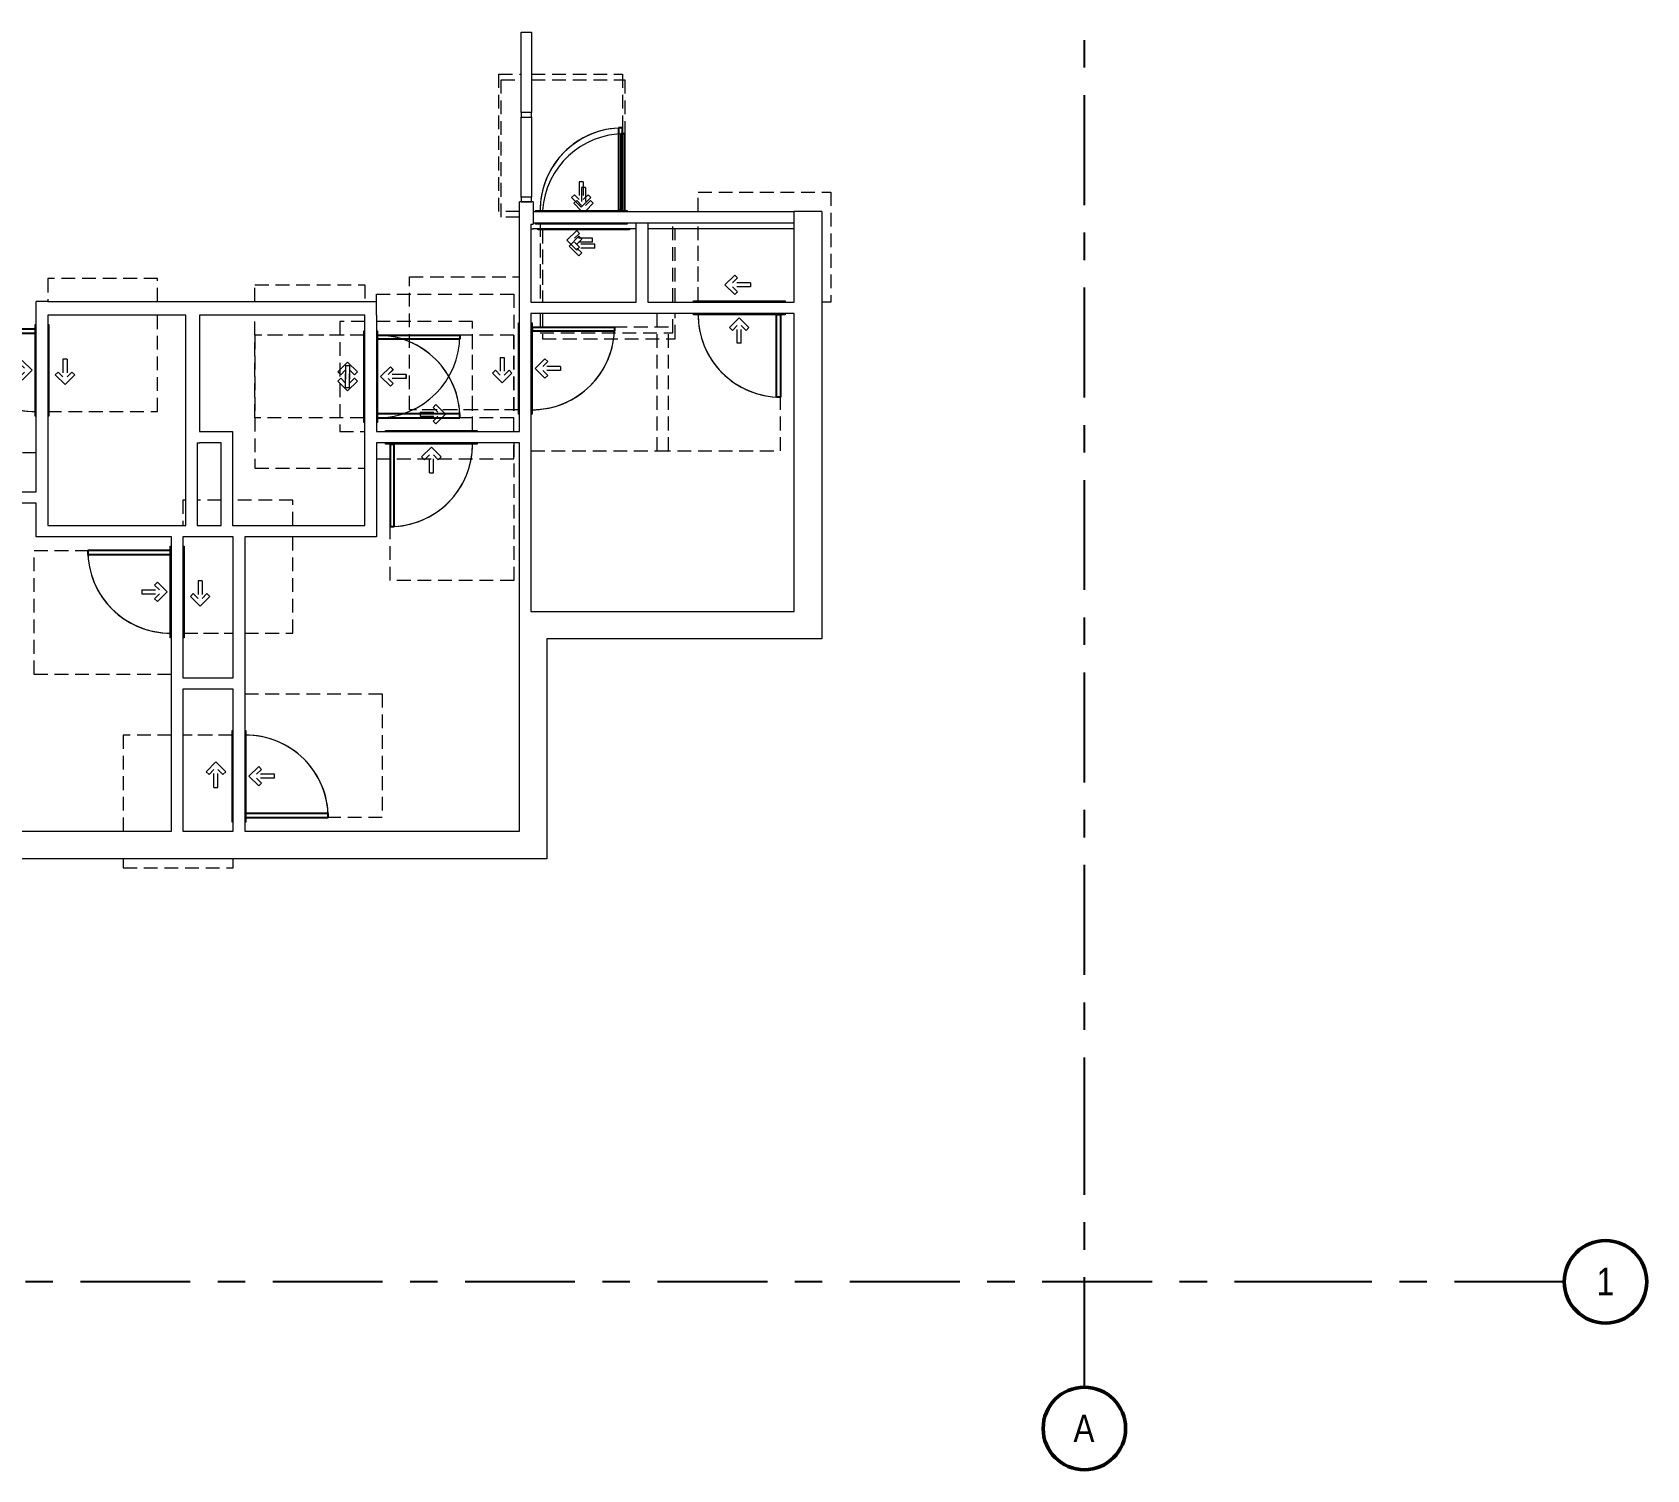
# Model space of a CAD drawing. Header units: inches. Extents: x -121 to 1419, y -1352 to 84.
# Drawn here: x 714 to 1419, y -1352 to -725 of the extents above; entities that cross this region are included whole.
import ezdxf

# ---------------------------------------------------------------- set-up
doc = ezdxf.new("R2010")
doc.units = ezdxf.units.IN
doc.header["$MEASUREMENT"] = 0
doc.linetypes.add('ADA Clearance', pattern=[9, 6, -3])
doc.linetypes.add('Grid Line', pattern=[84, 48, -12, 12, -12])
for name, color, linetype, lineweight in [('A-DOOR', 31, 'Continuous', 15), ('A-DOOR-FRAM', 31, 'Continuous', 9), ('A-GLAZ-CWMG', 51, 'Continuous', 9), ('A-WALL', 113, 'Continuous', 15), ('I-WALL', 2, 'Continuous', 15), ('S-GRID', 1, 'Continuous', 9), ('S-GRID-IDEN', 1, 'Continuous', 50)]:
    doc.layers.add(name, color=color, linetype=linetype, lineweight=lineweight)
doc.styles.add('Arial Narrow', font='ARIALN.TTF', dxfattribs={"height": 12})

# ---------------------------------------------------------------- blocks, each defined once
blk = doc.blocks.new('Door-Single_CE_ - HM Door-2_ HM Frame-V9-ROOF')
at = {"layer": 'A-DOOR', "linetype": 'ADA Clearance', "lineweight": 9}
for p, q in [((-18, 50.5), (40, 50.5)), ((-18, 42), (-18, 50.5)), ((40, 50.5), (40, 2.5)), ((-18, 3), (-18, 34.5)), ((-2.02, 14.28), (-6.26, 10.04)), ((-0.78, 13.04), (-2.02, 14.28)), ((-2.02, 5.79), (-6.26, 10.04)), ((-0.78, 13.04), (-2.91, 10.91)), ((4.84, 10.91), (-2.91, 10.91)), ((4.84, 9.16), (-2.91, 9.16)), ((-0.78, 7.03), (-2.91, 9.16)), ((4.84, 10.91), (4.84, 9.16)), ((-0.78, 7.03), (-2.02, 5.79)), ((40, 2.5), (36, 2.5)), ((-36, -2.5), (-36, -62.5)), ((-4.26, -8.62), (-0.02, -4.37)), ((4.22, -8.62), (-0.02, -4.37)), ((18, -62.5), (18, -3)), ((-3.02, -9.85), (-4.26, -8.62)), ((-3.02, -9.85), (-0.89, -7.72)), ((-0.89, -15.47), (-0.89, -7.72)), ((0.86, -15.47), (0.86, -7.72)), ((2.99, -9.85), (0.86, -7.72)), ((2.99, -9.85), (4.22, -8.62)), ((0.86, -15.47), (-0.89, -15.47)), ((-36, -62.5), (18, -62.5))]:
    blk.add_line(p, q, dxfattribs=at)
at = {"layer": 'A-DOOR'}
for p, q in [((16.25, -39), (16.25, -3)), ((18, -3), (18, -39)), ((18, -39), (16.25, -39))]:
    blk.add_line(p, q, dxfattribs=at)
at = {"layer": 'A-DOOR', "lineweight": 25}
for p, q in [((16.25, -39), (16.25, -3)), ((18, -3), (18, -39)), ((18, -39), (16.25, -39))]:
    blk.add_line(p, q, dxfattribs=at)
at = {"layer": 'A-DOOR', "lineweight": 9}
blk.add_arc((18, -3), 36, 180.00117, 270, dxfattribs=at)
blk.add_arc((18, -3), 36, 180.00117, 270, dxfattribs=at)
blk.add_arc((18, -3), 36, 180.00117, 270, dxfattribs=at)
blk.add_arc((18, -3), 36, 180.00117, 270, dxfattribs=at)
blk = doc.blocks.new('Door-Single_CE_ - HM Door-2_ HM Frame-V10-ROOF')
at = {"layer": 'A-DOOR', "linetype": 'ADA Clearance', "lineweight": 9}
for p, q in [((-18, 50.5), (40, 50.5)), ((-18, 3), (-18, 50.5)), ((40, 50.5), (40, 2.5)), ((-2.02, 14.28), (-6.26, 10.04)), ((-0.78, 13.04), (-2.02, 14.28)), ((-2.02, 5.79), (-6.26, 10.04)), ((-0.78, 13.04), (-2.91, 10.91)), ((4.84, 10.91), (-2.91, 10.91)), ((4.84, 9.16), (-2.91, 9.16)), ((-0.78, 7.03), (-2.91, 9.16)), ((4.84, 10.91), (4.84, 9.16)), ((-0.78, 7.03), (-2.02, 5.79)), ((-36, -2.5), (-36, -62.5)), ((-4.26, -8.62), (-0.02, -4.37)), ((4.22, -8.62), (-0.02, -4.37)), ((18, -62.5), (18, -3)), ((-3.02, -9.85), (-4.26, -8.62)), ((-3.02, -9.85), (-0.89, -7.72)), ((-0.89, -15.47), (-0.89, -7.72)), ((0.86, -15.47), (0.86, -7.72)), ((2.99, -9.85), (0.86, -7.72)), ((2.99, -9.85), (4.22, -8.62)), ((0.86, -15.47), (-0.89, -15.47)), ((-36, -62.5), (18, -62.5))]:
    blk.add_line(p, q, dxfattribs=at)
at = {"layer": 'A-DOOR'}
for p, q in [((16.25, -39), (16.25, -3)), ((18, -3), (18, -39)), ((18, -39), (16.25, -39))]:
    blk.add_line(p, q, dxfattribs=at)
at = {"layer": 'A-DOOR', "lineweight": 25}
for p, q in [((16.25, -39), (16.25, -3)), ((18, -3), (18, -39)), ((18, -39), (16.25, -39))]:
    blk.add_line(p, q, dxfattribs=at)
at = {"layer": 'A-DOOR', "lineweight": 9}
blk.add_arc((18, -3), 36, 180.00117, 270, dxfattribs=at)
blk.add_arc((18, -3), 36, 180.00117, 270, dxfattribs=at)
blk.add_arc((18, -3), 36, 180.00117, 270, dxfattribs=at)
blk.add_arc((18, -3), 36, 180.00117, 270, dxfattribs=at)
blk = doc.blocks.new('Door-Single_CE_ - HM Door-2_ HM Frame-V11-ROOF')
at = {"layer": 'A-DOOR', "linetype": 'ADA Clearance', "lineweight": 9}
for p, q in [((-36, 62.5), (18, 62.5)), ((-36, 2.5), (-36, 62.5)), ((18, 62.5), (18, 3)), ((-0.89, 15.47), (-0.89, 7.72)), ((0.86, 15.47), (-0.89, 15.47)), ((0.86, 15.47), (0.86, 7.72)), ((-3.02, 9.85), (-4.26, 8.62)), ((-4.26, 8.62), (-0.02, 4.37)), ((-3.02, 9.85), (-0.89, 7.72)), ((4.22, 8.62), (-0.02, 4.37)), ((2.99, 9.85), (0.86, 7.72)), ((2.99, 9.85), (4.22, 8.62)), ((-18, -3), (-18, -50.5)), ((-2.02, -5.79), (-6.26, -10.04)), ((-0.78, -7.03), (-2.91, -9.16)), ((-0.78, -7.03), (-2.02, -5.79)), ((40, -2.5), (29, -2.5)), ((40, -50.5), (40, -2.5)), ((-2.02, -14.28), (-6.26, -10.04)), ((4.84, -9.16), (-2.91, -9.16)), ((4.84, -10.91), (-2.91, -10.91)), ((-0.78, -13.04), (-2.91, -10.91)), ((-0.78, -13.04), (-2.02, -14.28)), ((4.84, -10.91), (4.84, -9.16)), ((-18, -50.5), (24, -50.5)), ((29, -50.5), (40, -50.5))]:
    blk.add_line(p, q, dxfattribs=at)
at = {"layer": 'A-DOOR'}
for p, q in [((18, 39), (16.25, 39)), ((16.25, 39), (16.25, 3)), ((18, 3), (18, 39))]:
    blk.add_line(p, q, dxfattribs=at)
at = {"layer": 'A-DOOR', "lineweight": 25}
for p, q in [((18, 39), (16.25, 39)), ((16.25, 39), (16.25, 3)), ((18, 3), (18, 39))]:
    blk.add_line(p, q, dxfattribs=at)
at = {"layer": 'A-DOOR', "lineweight": 9}
blk.add_arc((18, 3), 36, 90, 179.99883, dxfattribs=at)
blk.add_arc((18, 3), 36, 90, 179.99883, dxfattribs=at)
blk.add_arc((18, 3), 36, 90, 179.99883, dxfattribs=at)
blk.add_arc((18, 3), 36, 90, 179.99883, dxfattribs=at)
blk = doc.blocks.new('Door-Single_CE_ - HM Door-2_ HM Frame-V12-ROOF')
at = {"layer": 'A-DOOR', "linetype": 'ADA Clearance', "lineweight": 9}
for p, q in [((-18, 50.5), (26.73, 50.5)), ((-18, 3), (-18, 50.5)), ((32.73, 50.5), (40, 50.5)), ((40, 50.5), (40, 2.5)), ((-2.02, 14.28), (-6.26, 10.04)), ((-0.78, 13.04), (-2.02, 14.28)), ((-2.02, 5.79), (-6.26, 10.04)), ((-0.78, 13.04), (-2.91, 10.91)), ((4.84, 10.91), (-2.91, 10.91)), ((4.84, 9.16), (-2.91, 9.16)), ((-0.78, 7.03), (-2.91, 9.16)), ((4.84, 10.91), (4.84, 9.16)), ((-0.78, 7.03), (-2.02, 5.79)), ((40, 2.5), (32.73, 2.5)), ((-36, -2.5), (-36, -62.5)), ((-4.26, -8.62), (-0.02, -4.37)), ((4.22, -8.62), (-0.02, -4.37)), ((18, -62.5), (18, -3)), ((-3.02, -9.85), (-4.26, -8.62)), ((-3.02, -9.85), (-0.89, -7.72)), ((-0.89, -15.47), (-0.89, -7.72)), ((0.86, -15.47), (0.86, -7.72)), ((2.99, -9.85), (0.86, -7.72)), ((2.99, -9.85), (4.22, -8.62)), ((0.86, -15.47), (-0.89, -15.47)), ((-36, -62.5), (-29, -62.5)), ((-24, -62.5), (18, -62.5))]:
    blk.add_line(p, q, dxfattribs=at)
at = {"layer": 'A-DOOR'}
for p, q in [((16.25, -39), (16.25, -3)), ((18, -3), (18, -39)), ((18, -39), (16.25, -39))]:
    blk.add_line(p, q, dxfattribs=at)
at = {"layer": 'A-DOOR', "lineweight": 25}
for p, q in [((16.25, -39), (16.25, -3)), ((18, -3), (18, -39)), ((18, -39), (16.25, -39))]:
    blk.add_line(p, q, dxfattribs=at)
at = {"layer": 'A-DOOR', "lineweight": 9}
blk.add_arc((18, -3), 36, 180.00117, 270, dxfattribs=at)
blk.add_arc((18, -3), 36, 180.00117, 270, dxfattribs=at)
blk.add_arc((18, -3), 36, 180.00117, 270, dxfattribs=at)
blk.add_arc((18, -3), 36, 180.00117, 270, dxfattribs=at)
blk = doc.blocks.new('Door-Single_CE_ - HM Door-2_ HM Frame-V13-ROOF')
at = {"layer": 'A-DOOR', "linetype": 'ADA Clearance', "lineweight": 9}
for p, q in [((-36, 62.5), (18, 62.5)), ((-36, 2.5), (-36, 62.5)), ((18, 62.5), (18, 3)), ((-0.89, 15.47), (-0.89, 7.72)), ((0.86, 15.47), (-0.89, 15.47)), ((0.86, 15.47), (0.86, 7.72)), ((-3.02, 9.85), (-4.26, 8.62)), ((-4.26, 8.62), (-0.02, 4.37)), ((-3.02, 9.85), (-0.89, 7.72)), ((4.22, 8.62), (-0.02, 4.37)), ((2.99, 9.85), (0.86, 7.72)), ((2.99, 9.85), (4.22, 8.62)), ((-18, -3), (-18, -24.5)), ((-2.02, -5.79), (-6.26, -10.04)), ((-0.78, -7.03), (-2.91, -9.16)), ((-0.78, -7.03), (-2.02, -5.79)), ((40, -2.5), (36, -2.5)), ((40, -50.5), (40, -2.5)), ((-2.02, -14.28), (-6.26, -10.04)), ((4.84, -9.16), (-2.91, -9.16)), ((4.84, -10.91), (-2.91, -10.91)), ((-0.78, -13.04), (-2.91, -10.91)), ((-0.78, -13.04), (-2.02, -14.28)), ((4.84, -10.91), (4.84, -9.16)), ((-18, -29.5), (-18, -50.5)), ((-18, -50.5), (24, -50.5)), ((36, -50.5), (40, -50.5))]:
    blk.add_line(p, q, dxfattribs=at)
at = {"layer": 'A-DOOR'}
for p, q in [((18, 39), (16.25, 39)), ((16.25, 39), (16.25, 3)), ((18, 3), (18, 39))]:
    blk.add_line(p, q, dxfattribs=at)
at = {"layer": 'A-DOOR', "lineweight": 25}
for p, q in [((18, 39), (16.25, 39)), ((16.25, 39), (16.25, 3)), ((18, 3), (18, 39))]:
    blk.add_line(p, q, dxfattribs=at)
at = {"layer": 'A-DOOR', "lineweight": 9}
blk.add_arc((18, 3), 36, 90, 179.99883, dxfattribs=at)
blk.add_arc((18, 3), 36, 90, 179.99883, dxfattribs=at)
blk.add_arc((18, 3), 36, 90, 179.99883, dxfattribs=at)
blk.add_arc((18, 3), 36, 90, 179.99883, dxfattribs=at)
blk = doc.blocks.new('Door-Single_CE_ - HM Door-2_ HM Frame-V14-ROOF')
at = {"layer": 'A-DOOR', "linetype": 'ADA Clearance', "lineweight": 9}
for p, q in [((-36, 62.5), (18, 62.5)), ((-36, 2.5), (-36, 62.5)), ((18, 62.5), (18, 3)), ((-0.89, 15.47), (-0.89, 7.72)), ((0.86, 15.47), (-0.89, 15.47)), ((0.86, 15.47), (0.86, 7.72)), ((-3.02, 9.85), (-4.26, 8.62)), ((-4.26, 8.62), (-0.02, 4.37)), ((-3.02, 9.85), (-0.89, 7.72)), ((4.22, 8.62), (-0.02, 4.37)), ((2.99, 9.85), (0.86, 7.72)), ((2.99, 9.85), (4.22, 8.62)), ((-18, -3), (-18, -24.5)), ((-2.02, -5.79), (-6.26, -10.04)), ((-0.78, -7.03), (-2.91, -9.16)), ((-0.78, -7.03), (-2.02, -5.79)), ((40, -2.5), (29, -2.5)), ((40, -3.75), (40, -2.5)), ((-2.02, -14.28), (-6.26, -10.04)), ((4.84, -9.16), (-2.91, -9.16)), ((4.84, -10.91), (-2.91, -10.91)), ((-0.78, -13.04), (-2.91, -10.91)), ((-0.78, -13.04), (-2.02, -14.28)), ((4.84, -10.91), (4.84, -9.16)), ((40, -19.25), (40, -8.75)), ((40, -50.5), (40, -24.25)), ((-18, -29.5), (-18, -50.5)), ((-18, -50.5), (24, -50.5)), ((29, -50.5), (40, -50.5))]:
    blk.add_line(p, q, dxfattribs=at)
at = {"layer": 'A-DOOR'}
for p, q in [((18, 39), (16.25, 39)), ((16.25, 39), (16.25, 3)), ((18, 3), (18, 39))]:
    blk.add_line(p, q, dxfattribs=at)
at = {"layer": 'A-DOOR', "lineweight": 25}
for p, q in [((18, 39), (16.25, 39)), ((16.25, 39), (16.25, 3)), ((18, 3), (18, 39))]:
    blk.add_line(p, q, dxfattribs=at)
at = {"layer": 'A-DOOR', "lineweight": 9}
blk.add_arc((18, 3), 36, 90, 179.99883, dxfattribs=at)
blk.add_arc((18, 3), 36, 90, 179.99883, dxfattribs=at)
blk.add_arc((18, 3), 36, 90, 179.99883, dxfattribs=at)
blk.add_arc((18, 3), 36, 90, 179.99883, dxfattribs=at)
blk = doc.blocks.new('Door-Single_CE_ - HM Door-2_ HM Frame-V19-ROOF')
at = {"layer": 'A-DOOR', "linetype": 'ADA Clearance', "lineweight": 9}
for p, q in [((-36, 62.5), (18, 62.5)), ((-36, 2.5), (-36, 62.5)), ((18, 62.5), (18, 3)), ((-0.89, 15.47), (-0.89, 7.72)), ((0.86, 15.47), (-0.89, 15.47)), ((0.86, 15.47), (0.86, 7.72)), ((-3.02, 9.85), (-4.26, 8.62)), ((-4.26, 8.62), (-0.02, 4.37)), ((-3.02, 9.85), (-0.89, 7.72)), ((4.22, 8.62), (-0.02, 4.37)), ((2.99, 9.85), (0.86, 7.72)), ((2.99, 9.85), (4.22, 8.62)), ((-32.73, 2.5), (-36, 2.5)), ((-18, -3), (-18, -50.5)), ((-2.02, -5.79), (-6.26, -10.04)), ((-0.78, -7.03), (-2.91, -9.16)), ((-0.78, -7.03), (-2.02, -5.79)), ((40, -50.5), (40, -2.5)), ((-2.02, -14.28), (-6.26, -10.04)), ((4.84, -9.16), (-2.91, -9.16)), ((4.84, -10.91), (-2.91, -10.91)), ((-0.78, -13.04), (-2.91, -10.91)), ((-0.78, -13.04), (-2.02, -14.28)), ((4.84, -10.91), (4.84, -9.16)), ((-18, -50.5), (40, -50.5))]:
    blk.add_line(p, q, dxfattribs=at)
at = {"layer": 'A-DOOR'}
for p, q in [((18, 39), (16.25, 39)), ((16.25, 39), (16.25, 3)), ((18, 3), (18, 39))]:
    blk.add_line(p, q, dxfattribs=at)
at = {"layer": 'A-DOOR', "lineweight": 25}
for p, q in [((18, 39), (16.25, 39)), ((16.25, 39), (16.25, 3)), ((18, 3), (18, 39))]:
    blk.add_line(p, q, dxfattribs=at)
at = {"layer": 'A-DOOR', "lineweight": 9}
blk.add_arc((18, 3), 36, 90, 179.99883, dxfattribs=at)
blk.add_arc((18, 3), 36, 90, 179.99883, dxfattribs=at)
blk.add_arc((18, 3), 36, 90, 179.99883, dxfattribs=at)
blk.add_arc((18, 3), 36, 90, 179.99883, dxfattribs=at)
blk = doc.blocks.new('Door-Single_CE_ - HM Door-2_ HM Frame-V49-ROOF')
at = {"layer": 'A-DOOR', "linetype": 'ADA Clearance', "lineweight": 9}
for p, q in [((-18, 50.5), (40, 50.5)), ((-18, 42), (-18, 50.5)), ((40, 50.5), (40, 2.5)), ((-18, 2.5), (-18, 37)), ((-2.02, 14.28), (-6.26, 10.04)), ((-0.78, 13.04), (-2.02, 14.28)), ((-2.02, 5.79), (-6.26, 10.04)), ((-0.78, 13.04), (-2.91, 10.91)), ((4.84, 10.91), (-2.91, 10.91)), ((4.84, 9.16), (-2.91, 9.16)), ((-0.78, 7.03), (-2.91, 9.16)), ((4.84, 10.91), (4.84, 9.16)), ((-0.78, 7.03), (-2.02, 5.79)), ((40, 2.5), (36, 2.5)), ((-36, -2.5), (-36, -62.5)), ((-4.26, -8.62), (-0.02, -4.37)), ((4.22, -8.62), (-0.02, -4.37)), ((18, -62.5), (18, -2.5)), ((-3.02, -9.85), (-4.26, -8.62)), ((-3.02, -9.85), (-0.89, -7.72)), ((-0.89, -15.47), (-0.89, -7.72)), ((0.86, -15.47), (0.86, -7.72)), ((2.99, -9.85), (0.86, -7.72)), ((2.99, -9.85), (4.22, -8.62)), ((0.86, -15.47), (-0.89, -15.47)), ((-36, -62.5), (18, -62.5))]:
    blk.add_line(p, q, dxfattribs=at)
at = {"layer": 'A-DOOR'}
for p, q in [((16.25, -39), (16.25, -3)), ((16.25, -3), (18, -3)), ((18, -3), (18, -39)), ((18, -39), (16.25, -39))]:
    blk.add_line(p, q, dxfattribs=at)
at = {"layer": 'A-DOOR', "lineweight": 25}
for p, q in [((16.25, -39), (16.25, -3)), ((18, -3), (16.25, -3)), ((18, -3), (18, -39)), ((18, -39), (16.25, -39))]:
    blk.add_line(p, q, dxfattribs=at)
at = {"layer": 'A-DOOR', "lineweight": 9}
for start in [179.5, 179.5, 179.5, 180.00117]:
    blk.add_arc((18, -3), 36, start, 270, dxfattribs=at)
at = {"layer": 'A-DOOR-FRAM'}
for p, q in [((-20, 3), (20, 3)), ((-20, 2.5), (-20, 3)), ((20, 3), (20, 2.5)), ((-20, -3), (-20, -2.5)), ((20, -3), (-20, -3)), ((20, -2.5), (20, -3))]:
    blk.add_line(p, q, dxfattribs=at)
blk = doc.blocks.new('Door-Single_CE_ - HM Door-2_ HM Frame-V50-ROOF')
at = {"layer": 'A-DOOR', "linetype": 'ADA Clearance', "lineweight": 9}
for p, q in [((-18, 50.5), (40, 50.5)), ((-18, 2.5), (-18, 50.5)), ((40, 50.5), (40, 2.5)), ((-2.02, 14.28), (-6.26, 10.04)), ((-0.78, 13.04), (-2.02, 14.28)), ((-2.02, 5.79), (-6.26, 10.04)), ((-0.78, 13.04), (-2.91, 10.91)), ((4.84, 10.91), (-2.91, 10.91)), ((4.84, 9.16), (-2.91, 9.16)), ((-0.78, 7.03), (-2.91, 9.16)), ((4.84, 10.91), (4.84, 9.16)), ((-0.78, 7.03), (-2.02, 5.79)), ((-36, -2.5), (-36, -62.5)), ((-4.26, -8.62), (-0.02, -4.37)), ((4.22, -8.62), (-0.02, -4.37)), ((18, -62.5), (18, -2.5)), ((-3.02, -9.85), (-4.26, -8.62)), ((-3.02, -9.85), (-0.89, -7.72)), ((-0.89, -15.47), (-0.89, -7.72)), ((0.86, -15.47), (0.86, -7.72)), ((2.99, -9.85), (0.86, -7.72)), ((2.99, -9.85), (4.22, -8.62)), ((0.86, -15.47), (-0.89, -15.47)), ((-36, -62.5), (18, -62.5))]:
    blk.add_line(p, q, dxfattribs=at)
at = {"layer": 'A-DOOR'}
for p, q in [((16.25, -39), (16.25, -3)), ((16.25, -3), (18, -3)), ((18, -3), (18, -39)), ((18, -39), (16.25, -39))]:
    blk.add_line(p, q, dxfattribs=at)
at = {"layer": 'A-DOOR', "lineweight": 25}
for p, q in [((16.25, -39), (16.25, -3)), ((18, -3), (16.25, -3)), ((18, -3), (18, -39)), ((18, -39), (16.25, -39))]:
    blk.add_line(p, q, dxfattribs=at)
at = {"layer": 'A-DOOR', "lineweight": 9}
for start in [179.5, 179.5, 179.5, 180.00117]:
    blk.add_arc((18, -3), 36, start, 270, dxfattribs=at)
at = {"layer": 'A-DOOR-FRAM'}
for p, q in [((-20, 3), (20, 3)), ((-20, 2.5), (-20, 3)), ((20, 3), (20, 2.5)), ((-20, -3), (-20, -2.5)), ((20, -3), (-20, -3)), ((20, -2.5), (20, -3))]:
    blk.add_line(p, q, dxfattribs=at)
blk = doc.blocks.new('Door-Single_CE_ - HM Door-2_ HM Frame-V51-ROOF')
at = {"layer": 'A-DOOR', "linetype": 'ADA Clearance', "lineweight": 9}
for p, q in [((-36, 62.5), (18, 62.5)), ((-36, 2.5), (-36, 62.5)), ((18, 62.5), (18, 2.5)), ((-0.89, 15.47), (-0.89, 7.72)), ((0.86, 15.47), (-0.89, 15.47)), ((0.86, 15.47), (0.86, 7.72)), ((-3.02, 9.85), (-4.26, 8.62)), ((-4.26, 8.62), (-0.02, 4.37)), ((-3.02, 9.85), (-0.89, 7.72)), ((4.22, 8.62), (-0.02, 4.37)), ((2.99, 9.85), (0.86, 7.72)), ((2.99, 9.85), (4.22, 8.62)), ((-18, -2.5), (-18, -50.5)), ((-2.02, -5.79), (-6.26, -10.04)), ((-0.78, -7.03), (-2.91, -9.16)), ((-0.78, -7.03), (-2.02, -5.79)), ((40, -2.5), (29, -2.5)), ((40, -50.5), (40, -2.5)), ((-2.02, -14.28), (-6.26, -10.04)), ((4.84, -9.16), (-2.91, -9.16)), ((4.84, -10.91), (-2.91, -10.91)), ((-0.78, -13.04), (-2.91, -10.91)), ((-0.78, -13.04), (-2.02, -14.28)), ((4.84, -10.91), (4.84, -9.16)), ((-18, -50.5), (24, -50.5)), ((29, -50.5), (40, -50.5))]:
    blk.add_line(p, q, dxfattribs=at)
at = {"layer": 'A-DOOR'}
for p, q in [((18, 39), (16.25, 39)), ((16.25, 39), (16.25, 3)), ((18, 3), (18, 39)), ((16.25, 3), (18, 3))]:
    blk.add_line(p, q, dxfattribs=at)
at = {"layer": 'A-DOOR', "lineweight": 25}
for p, q in [((18, 39), (16.25, 39)), ((16.25, 39), (16.25, 3)), ((18, 3), (18, 39)), ((18, 3), (16.25, 3))]:
    blk.add_line(p, q, dxfattribs=at)
at = {"layer": 'A-DOOR', "lineweight": 9}
for end in [179.99883, 180.5, 180.5, 180.5]:
    blk.add_arc((18, 3), 36, 90, end, dxfattribs=at)
at = {"layer": 'A-DOOR-FRAM'}
for p, q in [((-20, 3), (20, 3)), ((-20, 2.5), (-20, 3)), ((20, 3), (20, 2.5)), ((-20, -3), (-20, -2.5)), ((20, -3), (-20, -3)), ((20, -2.5), (20, -3))]:
    blk.add_line(p, q, dxfattribs=at)
blk = doc.blocks.new('Door-Single_CE_ - HM Door-2_ HM Frame-V52-ROOF')
at = {"layer": 'A-DOOR', "linetype": 'ADA Clearance', "lineweight": 9}
for p, q in [((-36, 62.5), (18, 62.5)), ((-36, 2.5), (-36, 62.5)), ((18, 62.5), (18, 2.5)), ((-0.89, 15.47), (-0.89, 7.72)), ((0.86, 15.47), (-0.89, 15.47)), ((0.86, 15.47), (0.86, 7.72)), ((-3.02, 9.85), (-4.26, 8.62)), ((-4.26, 8.62), (-0.02, 4.37)), ((-3.02, 9.85), (-0.89, 7.72)), ((4.22, 8.62), (-0.02, 4.37)), ((2.99, 9.85), (0.86, 7.72)), ((2.99, 9.85), (4.22, 8.62)), ((-32.73, 2.5), (-36, 2.5)), ((-18, -2.5), (-18, -50.5)), ((-2.02, -5.79), (-6.26, -10.04)), ((-0.78, -7.03), (-2.91, -9.16)), ((-0.78, -7.03), (-2.02, -5.79)), ((40, -50.5), (40, -2.5)), ((-2.02, -14.28), (-6.26, -10.04)), ((4.84, -9.16), (-2.91, -9.16)), ((4.84, -10.91), (-2.91, -10.91)), ((-0.78, -13.04), (-2.91, -10.91)), ((-0.78, -13.04), (-2.02, -14.28)), ((4.84, -10.91), (4.84, -9.16)), ((-18, -50.5), (40, -50.5))]:
    blk.add_line(p, q, dxfattribs=at)
at = {"layer": 'A-DOOR'}
for p, q in [((18, 39), (16.25, 39)), ((16.25, 39), (16.25, 3)), ((18, 3), (18, 39)), ((16.25, 3), (18, 3))]:
    blk.add_line(p, q, dxfattribs=at)
at = {"layer": 'A-DOOR', "lineweight": 25}
for p, q in [((18, 39), (16.25, 39)), ((16.25, 39), (16.25, 3)), ((18, 3), (18, 39)), ((18, 3), (16.25, 3))]:
    blk.add_line(p, q, dxfattribs=at)
at = {"layer": 'A-DOOR', "lineweight": 9}
for end in [179.99883, 180.5, 180.5, 180.5]:
    blk.add_arc((18, 3), 36, 90, end, dxfattribs=at)
at = {"layer": 'A-DOOR-FRAM'}
for p, q in [((-20, 3), (20, 3)), ((-20, 2.5), (-20, 3)), ((20, 3), (20, 2.5)), ((-20, -3), (-20, -2.5)), ((20, -3), (-20, -3)), ((20, -2.5), (20, -3))]:
    blk.add_line(p, q, dxfattribs=at)
blk = doc.blocks.new('Door-Single_CE_ - HM Door-2_ HM Frame-V53-ROOF')
at = {"layer": 'A-DOOR', "linetype": 'ADA Clearance', "lineweight": 9}
for p, q in [((-36, 62.5), (18, 62.5)), ((-36, 2.5), (-36, 62.5)), ((18, 62.5), (18, 2.5)), ((-0.89, 15.47), (-0.89, 7.72)), ((0.86, 15.47), (-0.89, 15.47)), ((0.86, 15.47), (0.86, 7.72)), ((-3.02, 9.85), (-4.26, 8.62)), ((-4.26, 8.62), (-0.02, 4.37)), ((-3.02, 9.85), (-0.89, 7.72)), ((4.22, 8.62), (-0.02, 4.37)), ((2.99, 9.85), (0.86, 7.72)), ((2.99, 9.85), (4.22, 8.62)), ((-18, -2.5), (-18, -24.5)), ((-2.02, -5.79), (-6.26, -10.04)), ((-0.78, -7.03), (-2.91, -9.16)), ((-0.78, -7.03), (-2.02, -5.79)), ((40, -2.5), (36, -2.5)), ((40, -50.5), (40, -2.5)), ((-2.02, -14.28), (-6.26, -10.04)), ((4.84, -9.16), (-2.91, -9.16)), ((4.84, -10.91), (-2.91, -10.91)), ((-0.78, -13.04), (-2.91, -10.91)), ((-0.78, -13.04), (-2.02, -14.28)), ((4.84, -10.91), (4.84, -9.16)), ((-18, -29.5), (-18, -50.5)), ((-18, -50.5), (24, -50.5)), ((36, -50.5), (40, -50.5))]:
    blk.add_line(p, q, dxfattribs=at)
at = {"layer": 'A-DOOR'}
for p, q in [((18, 39), (16.25, 39)), ((16.25, 39), (16.25, 3)), ((18, 3), (18, 39)), ((16.25, 3), (18, 3))]:
    blk.add_line(p, q, dxfattribs=at)
at = {"layer": 'A-DOOR', "lineweight": 25}
for p, q in [((18, 39), (16.25, 39)), ((16.25, 39), (16.25, 3)), ((18, 3), (18, 39)), ((18, 3), (16.25, 3))]:
    blk.add_line(p, q, dxfattribs=at)
at = {"layer": 'A-DOOR', "lineweight": 9}
for end in [179.99883, 180.5, 180.5, 180.5]:
    blk.add_arc((18, 3), 36, 90, end, dxfattribs=at)
at = {"layer": 'A-DOOR-FRAM'}
for p, q in [((-20, 3), (20, 3)), ((-20, 2.5), (-20, 3)), ((20, 3), (20, 2.5)), ((-20, -3), (-20, -2.5)), ((20, -3), (-20, -3)), ((20, -2.5), (20, -3))]:
    blk.add_line(p, q, dxfattribs=at)
blk = doc.blocks.new('Door-Single_CE_ - HM Door-2_ HM Frame-V54-ROOF')
at = {"layer": 'A-DOOR', "linetype": 'ADA Clearance', "lineweight": 9}
for p, q in [((-36, 62.5), (18, 62.5)), ((-36, 2.5), (-36, 62.5)), ((18, 62.5), (18, 2.5)), ((-0.89, 15.47), (-0.89, 7.72)), ((0.86, 15.47), (-0.89, 15.47)), ((0.86, 15.47), (0.86, 7.72)), ((-3.02, 9.85), (-4.26, 8.62)), ((-4.26, 8.62), (-0.02, 4.37)), ((-3.02, 9.85), (-0.89, 7.72)), ((4.22, 8.62), (-0.02, 4.37)), ((2.99, 9.85), (0.86, 7.72)), ((2.99, 9.85), (4.22, 8.62)), ((-18, -2.5), (-18, -24.5)), ((-2.02, -5.79), (-6.26, -10.04)), ((-0.78, -7.03), (-2.91, -9.16)), ((-0.78, -7.03), (-2.02, -5.79)), ((40, -2.5), (29, -2.5)), ((40, -3.75), (40, -2.5)), ((-2.02, -14.28), (-6.26, -10.04)), ((4.84, -9.16), (-2.91, -9.16)), ((4.84, -10.91), (-2.91, -10.91)), ((-0.78, -13.04), (-2.91, -10.91)), ((-0.78, -13.04), (-2.02, -14.28)), ((4.84, -10.91), (4.84, -9.16)), ((40, -19.25), (40, -8.75)), ((40, -50.5), (40, -24.25)), ((-18, -29.5), (-18, -50.5)), ((-18, -50.5), (24, -50.5)), ((29, -50.5), (40, -50.5))]:
    blk.add_line(p, q, dxfattribs=at)
at = {"layer": 'A-DOOR'}
for p, q in [((18, 39), (16.25, 39)), ((16.25, 39), (16.25, 3)), ((18, 3), (18, 39)), ((16.25, 3), (18, 3))]:
    blk.add_line(p, q, dxfattribs=at)
at = {"layer": 'A-DOOR', "lineweight": 25}
for p, q in [((18, 39), (16.25, 39)), ((16.25, 39), (16.25, 3)), ((18, 3), (18, 39)), ((18, 3), (16.25, 3))]:
    blk.add_line(p, q, dxfattribs=at)
at = {"layer": 'A-DOOR', "lineweight": 9}
for end in [179.99883, 180.5, 180.5, 180.5]:
    blk.add_arc((18, 3), 36, 90, end, dxfattribs=at)
at = {"layer": 'A-DOOR-FRAM'}
for p, q in [((-20, 3), (20, 3)), ((-20, 2.5), (-20, 3)), ((20, 3), (20, 2.5)), ((-20, -3), (-20, -2.5)), ((20, -3), (-20, -3)), ((20, -2.5), (20, -3))]:
    blk.add_line(p, q, dxfattribs=at)
blk = doc.blocks.new('Rectangular Mullion - 4 1_2_ x 2_ Rectangular_CE_-5140612-ROOF')
at = {"layer": 'A-GLAZ-CWMG'}
for p, q in [((927.95, -761.61), (932.45, -761.61)), ((927.95, -796.61), (927.95, -761.61)), ((932.45, -761.61), (932.45, -796.61)), ((932.45, -796.61), (927.95, -796.61))]:
    blk.add_line(p, q, dxfattribs=at)
blk = doc.blocks.new('Rectangular Mullion - 4 1_2_ x 2_ Rectangular_CE_-5140616-ROOF')
at = {"layer": 'A-GLAZ-CWMG'}
for p, q in [((-2, -2.25), (-2, 2.25)), ((-2, 2.25), (0, 2.25)), ((0, 2.25), (0, -2.25)), ((0, -2.25), (-2, -2.25))]:
    blk.add_line(p, q, dxfattribs=at)
blk = doc.blocks.new('Rectangular Mullion - 4 1_2_ x 2_ Rectangular_CE_-5140614-ROOF')
at = {"layer": 'A-GLAZ-CWMG'}
for p, q in [((-1, -2.25), (-1, 2.25)), ((-1, 2.25), (1, 2.25)), ((1, 2.25), (1, -2.25)), ((1, -2.25), (-1, -2.25))]:
    blk.add_line(p, q, dxfattribs=at)
blk = doc.blocks.new('Door-Single_CE_ - HM Door-2_ HM Frame-V70-ROOF')
at = {"layer": 'A-DOOR', "linetype": 'ADA Clearance', "lineweight": 9}
for p, q in [((-36, 62.5), (18, 62.5)), ((-36, 2.5), (-36, 62.5)), ((18, 62.5), (18, 2.5)), ((-0.89, 15.47), (-0.89, 7.72)), ((0.86, 15.47), (-0.89, 15.47)), ((0.86, 15.47), (0.86, 7.72)), ((-3.02, 9.85), (-4.26, 8.62)), ((-4.26, 8.62), (-0.02, 4.37)), ((-3.02, 9.85), (-0.89, 7.72)), ((4.22, 8.62), (-0.02, 4.37)), ((2.99, 9.85), (0.86, 7.72)), ((2.99, 9.85), (4.22, 8.62)), ((-18, -2.5), (-18, -50.5)), ((-2.02, -5.79), (-6.26, -10.04)), ((-0.78, -7.03), (-2.91, -9.16)), ((-0.78, -7.03), (-2.02, -5.79)), ((40, -2.5), (30, -2.5)), ((40, -50.5), (40, -2.5)), ((-2.02, -14.28), (-6.26, -10.04)), ((4.84, -9.16), (-2.91, -9.16)), ((4.84, -10.91), (-2.91, -10.91)), ((-0.78, -13.04), (-2.91, -10.91)), ((-0.78, -13.04), (-2.02, -14.28)), ((4.84, -10.91), (4.84, -9.16)), ((-18, -50.5), (24, -50.5)), ((30, -50.5), (40, -50.5))]:
    blk.add_line(p, q, dxfattribs=at)
at = {"layer": 'A-DOOR'}
for p, q in [((18, 39), (16.25, 39)), ((16.25, 39), (16.25, 3)), ((18, 3), (18, 39)), ((16.25, 3), (18, 3))]:
    blk.add_line(p, q, dxfattribs=at)
at = {"layer": 'A-DOOR', "lineweight": 25}
for p, q in [((18, 39), (16.25, 39)), ((16.25, 39), (16.25, 3)), ((18, 3), (18, 39)), ((18, 3), (16.25, 3))]:
    blk.add_line(p, q, dxfattribs=at)
at = {"layer": 'A-DOOR', "lineweight": 9}
for end in [179.99883, 180.5, 180.5, 180.5]:
    blk.add_arc((18, 3), 36, 90, end, dxfattribs=at)
at = {"layer": 'A-DOOR-FRAM'}
for p, q in [((-20, 3), (20, 3)), ((-20, 2.5), (-20, 3)), ((20, 3), (20, 2.5)), ((-20, -3), (-20, -2.5)), ((20, -3), (-20, -3)), ((20, -2.5), (20, -3))]:
    blk.add_line(p, q, dxfattribs=at)
blk = doc.blocks.new('Door-Single_CE_ - HM Door-2_ HM Frame-V71-ROOF')
at = {"layer": 'A-DOOR', "linetype": 'ADA Clearance', "lineweight": 9}
for p, q in [((-36, 62.5), (-27.25, 62.5)), ((-36, 2.5), (-36, 62.5)), ((-22.75, 62.5), (18, 62.5)), ((18, 62.5), (18, 5.5)), ((-0.89, 15.47), (-0.89, 7.72)), ((0.86, 15.47), (-0.89, 15.47)), ((0.86, 15.47), (0.86, 7.72)), ((-3.02, 9.85), (-4.26, 8.62)), ((-4.26, 8.62), (-1.15, 5.5)), ((-3.02, 9.85), (-0.89, 7.72)), ((2.99, 9.85), (0.86, 7.72)), ((4.22, 8.62), (1.11, 5.5)), ((2.99, 9.85), (4.22, 8.62)), ((-28, 2.5), (-36, 2.5)), ((-18, -3), (-18, -34.5)), ((-2.02, -5.79), (-6.26, -10.04)), ((-0.78, -7.03), (-2.91, -9.16)), ((-0.78, -7.03), (-2.02, -5.79)), ((40, -34.5), (40, -2.5)), ((-2.02, -14.28), (-6.26, -10.04)), ((4.84, -9.16), (-2.91, -9.16)), ((4.84, -10.91), (-2.91, -10.91)), ((-0.78, -13.04), (-2.91, -10.91)), ((-0.78, -13.04), (-2.02, -14.28)), ((4.84, -10.91), (4.84, -9.16)), ((-18, -39.5), (-18, -50.5)), ((40, -50.5), (40, -39.5)), ((-18, -50.5), (40, -50.5))]:
    blk.add_line(p, q, dxfattribs=at)
at = {"layer": 'A-DOOR'}
for p, q in [((18, 39), (16.25, 39)), ((16.25, 39), (16.25, 5.5)), ((18, 5.5), (18, 39))]:
    blk.add_line(p, q, dxfattribs=at)
at = {"layer": 'A-DOOR', "lineweight": 25}
for p, q in [((18, 39), (16.25, 39)), ((16.25, 39), (16.25, 5.5)), ((18, 5.5), (18, 39))]:
    blk.add_line(p, q, dxfattribs=at)
at = {"layer": 'A-DOOR', "lineweight": 9}
blk.add_arc((18, 3), 36, 90, 176.01058, dxfattribs=at)
blk.add_arc((18, 3), 36, 90, 176.01058, dxfattribs=at)
blk.add_arc((18, 3), 36, 90, 176.01058, dxfattribs=at)
blk.add_arc((18, 3), 36, 90, 176.01058, dxfattribs=at)
blk = doc.blocks.new('Door-Single_CE_ - HM Door-2_ HM Frame-V73-ROOF')
at = {"layer": 'A-DOOR', "linetype": 'ADA Clearance', "lineweight": 9}
for p, q in [((-36, 62.5), (-27.25, 62.5)), ((-36, 2.5), (-36, 62.5)), ((-22.75, 62.5), (18, 62.5)), ((18, 62.5), (18, 5.5)), ((-0.89, 15.47), (-0.89, 7.72)), ((0.86, 15.47), (-0.89, 15.47)), ((0.86, 15.47), (0.86, 7.72)), ((-3.02, 9.85), (-4.26, 8.62)), ((-4.26, 8.62), (-1.15, 5.5)), ((-3.02, 9.85), (-0.89, 7.72)), ((2.99, 9.85), (0.86, 7.72)), ((4.22, 8.62), (1.11, 5.5)), ((2.99, 9.85), (4.22, 8.62)), ((-28, 2.5), (-36, 2.5)), ((-18, -2.5), (-18, -34.5)), ((-2.02, -5.79), (-6.26, -10.04)), ((-0.78, -7.03), (-2.91, -9.16)), ((-0.78, -7.03), (-2.02, -5.79)), ((40, -34.5), (40, -2.5)), ((-2.02, -14.28), (-6.26, -10.04)), ((4.84, -9.16), (-2.91, -9.16)), ((4.84, -10.91), (-2.91, -10.91)), ((-0.78, -13.04), (-2.91, -10.91)), ((-0.78, -13.04), (-2.02, -14.28)), ((4.84, -10.91), (4.84, -9.16)), ((-18, -39.5), (-18, -50.5)), ((40, -50.5), (40, -39.5)), ((-18, -50.5), (40, -50.5))]:
    blk.add_line(p, q, dxfattribs=at)
at = {"layer": 'A-DOOR'}
for p, q in [((18, 39), (16.25, 39)), ((16.25, 39), (16.25, 5.5)), ((18, 5.5), (18, 39))]:
    blk.add_line(p, q, dxfattribs=at)
at = {"layer": 'A-DOOR', "lineweight": 25}
for p, q in [((18, 39), (16.25, 39)), ((16.25, 39), (16.25, 5.5)), ((18, 5.5), (18, 39))]:
    blk.add_line(p, q, dxfattribs=at)
at = {"layer": 'A-DOOR', "lineweight": 9}
blk.add_arc((18, 3), 36, 90, 176.01058, dxfattribs=at)
blk.add_arc((18, 3), 36, 90, 176.01058, dxfattribs=at)
blk.add_arc((18, 3), 36, 90, 176.01058, dxfattribs=at)
blk.add_arc((18, 3), 36, 90, 176.01058, dxfattribs=at)
at = {"layer": 'A-DOOR-FRAM'}
for p, q in [((-20, -3), (-20, -2.5)), ((20, -3), (-20, -3)), ((20, -2.5), (20, -3))]:
    blk.add_line(p, q, dxfattribs=at)
blk = doc.blocks.new('Door-Single_CE_ - HM Door-2_ HM Frame-V75-ROOF')
at = {"layer": 'A-DOOR', "linetype": 'ADA Clearance', "lineweight": 9}
for p, q in [((-36, 62.5), (-26.25, 62.5)), ((-36, 2.5), (-36, 62.5)), ((-21.75, 62.5), (18, 62.5)), ((18, 62.5), (18, 2.5)), ((-0.89, 15.47), (-0.89, 7.72)), ((0.86, 15.47), (-0.89, 15.47)), ((0.86, 15.47), (0.86, 7.72)), ((-3.02, 9.85), (-4.26, 8.62)), ((-4.26, 8.62), (-0.02, 4.37)), ((-3.02, 9.85), (-0.89, 7.72)), ((4.22, 8.62), (-0.02, 4.37)), ((2.99, 9.85), (0.86, 7.72)), ((2.99, 9.85), (4.22, 8.62)), ((-27, 2.5), (-36, 2.5)), ((-18, -2.5), (-18, -37)), ((-2.02, -5.79), (-6.26, -10.04)), ((-0.78, -7.03), (-2.91, -9.16)), ((-0.78, -7.03), (-2.02, -5.79)), ((40, -37), (40, -2.5)), ((-2.02, -14.28), (-6.26, -10.04)), ((4.84, -9.16), (-2.91, -9.16)), ((4.84, -10.91), (-2.91, -10.91)), ((-0.78, -13.04), (-2.91, -10.91)), ((-0.78, -13.04), (-2.02, -14.28)), ((4.84, -10.91), (4.84, -9.16)), ((-18, -42), (-18, -50.5)), ((40, -50.5), (40, -42)), ((-18, -50.5), (40, -50.5))]:
    blk.add_line(p, q, dxfattribs=at)
at = {"layer": 'A-DOOR'}
for p, q in [((18, 39), (16.25, 39)), ((16.25, 39), (16.25, 3)), ((18, 3), (18, 39)), ((16.25, 3), (18, 3))]:
    blk.add_line(p, q, dxfattribs=at)
at = {"layer": 'A-DOOR', "lineweight": 25}
for p, q in [((18, 39), (16.25, 39)), ((16.25, 39), (16.25, 3)), ((18, 3), (18, 39)), ((18, 3), (16.25, 3))]:
    blk.add_line(p, q, dxfattribs=at)
at = {"layer": 'A-DOOR', "lineweight": 9}
for end in [179.99883, 180.5, 180.5, 180.5]:
    blk.add_arc((18, 3), 36, 90, end, dxfattribs=at)
at = {"layer": 'A-DOOR-FRAM'}
for p, q in [((-20, 3), (20, 3)), ((-20, 2.5), (-20, 3)), ((20, 3), (20, 2.5)), ((-20, -3), (-20, -2.5)), ((20, -3), (-20, -3)), ((20, -2.5), (20, -3))]:
    blk.add_line(p, q, dxfattribs=at)
blk = doc.blocks.new('Grid - Grid Head-Circle_CE_-46466-ROOF')
at = {"layer": 'S-GRID-IDEN'}
blk.add_circle((0, 0), 0.1875, dxfattribs=at)

msp = doc.modelspace()

# ---------------------------------------------------------------- linework, layer by layer
at = {"layer": 'A-WALL'}
for p, q in [((927.2, -808.36), (927.2, -798.61)), ((933.2, -798.61), (927.2, -798.61)), ((933.2, -798.61), (933.2, -808.36)), ((1047.2, -842.36), (1047.2, -802.86)), ((1059.2, -802.86), (1047.2, -802.86)), ((1059.2, -802.86), (1059.2, -989.36)), ((932.2, -808.36), (933.2, -808.36)), ((932.2, -810.36), (933.2, -810.36)), ((721.2, -842.13), (864.7, -842.13)), ((864.7, -848.13), (864.7, -842.13)), ((781.45, -848.13), (721.2, -848.13)), ((781.45, -903.86), (781.45, -848.13)), ((859.7, -848.13), (787.45, -848.13)), ((787.45, -848.13), (787.45, -898.86)), ((1047.2, -977.36), (1047.2, -847.36)), ((786.45, -903.86), (787.45, -903.86)), ((927.2, -1073.36), (927.2, -977.36)), ((932.2, -977.36), (1047.2, -977.36)), ((1059.2, -989.36), (939.2, -989.36)), ((939.2, -989.36), (939.2, -1085.36)), ((653.7, -1073.36), (775.2, -1073.36)), ((780.2, -1073.36), (802.2, -1073.36)), ((807.2, -1073.36), (927.2, -1073.36)), ((939.2, -1085.36), (641.7, -1085.36))]:
    msp.add_line(p, q, dxfattribs=at)
at = {"layer": 'I-WALL'}
for p, q in [((933.2, -802.86), (1047.2, -802.86)), ((927.2, -898.86), (927.2, -808.36)), ((932.2, -808.36), (932.2, -842.36)), ((1047.2, -807.86), (933.2, -807.86)), ((978.2, -810.36), (933.2, -810.36)), ((978.2, -842.36), (978.2, -807.86)), ((983.2, -807.86), (983.2, -842.36)), ((1047.2, -810.36), (983.2, -810.36)), ((716.2, -925.13), (716.2, -842.13)), ((721.2, -842.13), (716.2, -842.13)), ((932.2, -842.36), (978.2, -842.36)), ((983.2, -842.36), (1047.2, -842.36)), ((721.2, -848.13), (721.2, -939.86)), ((859.7, -939.86), (859.7, -848.13)), ((864.7, -848.13), (864.7, -898.86)), ((1047.2, -847.36), (932.2, -847.36)), ((932.2, -847.36), (932.2, -977.36)), ((787.45, -898.86), (801.95, -898.86)), ((801.95, -898.86), (801.95, -939.86)), ((864.7, -898.86), (927.2, -898.86)), ((781.45, -939.86), (781.45, -903.86)), ((786.45, -903.86), (786.45, -939.86)), ((796.95, -903.86), (787.45, -903.86)), ((796.95, -939.86), (796.95, -903.86)), ((864.7, -903.86), (864.7, -944.86)), ((927.2, -903.86), (864.7, -903.86)), ((927.2, -977.36), (927.2, -903.86)), ((653.7, -925.13), (716.2, -925.13)), ((716.2, -930.13), (653.7, -930.13)), ((716.2, -944.86), (716.2, -930.13)), ((721.2, -939.86), (781.45, -939.86)), ((786.45, -939.86), (796.95, -939.86)), ((801.95, -939.86), (859.7, -939.86)), ((775.2, -944.86), (716.2, -944.86)), ((775.2, -1073.36), (775.2, -944.86)), ((802.2, -944.86), (780.2, -944.86)), ((780.2, -944.86), (780.2, -1006.36)), ((802.2, -1006.36), (802.2, -944.86)), ((864.7, -944.86), (807.2, -944.86)), ((807.2, -944.86), (807.2, -1073.36)), ((780.2, -1006.36), (802.2, -1006.36)), ((780.2, -1011.36), (780.2, -1073.36)), ((802.2, -1011.36), (780.2, -1011.36)), ((802.2, -1073.36), (802.2, -1011.36))]:
    msp.add_line(p, q, dxfattribs=at)
at = {"layer": 'S-GRID', "linetype": 'Grid Line', "lineweight": 25}
for p, q in [((1173.87, -1220.03), (1173.87, -11.59)), ((1173.87, -1316.03), (1173.87, -1220.03)), ((1287.44, -1270), (13.01, -1270)), ((1383.44, -1270), (1287.44, -1270))]:
    msp.add_line(p, q, dxfattribs=at)

# ---------------------------------------------------------------- block references
at = {"layer": 'A-DOOR', "lineweight": 9}
for name, p in [('Door-Single_CE_ - HM Door-2_ HM Frame-V75-ROOF', (954.2, -805.36)), ('Door-Single_CE_ - HM Door-2_ HM Frame-V71-ROOF', (955.2, -807.86)), ('Door-Single_CE_ - HM Door-2_ HM Frame-V73-ROOF', (955.2, -807.86)), ('Door-Single_CE_ - HM Door-2_ HM Frame-V9-ROOF', (1023.2, -844.86)), ('Door-Single_CE_ - HM Door-2_ HM Frame-V9-ROOF', (1023.2, -844.86)), ('Door-Single_CE_ - HM Door-2_ HM Frame-V49-ROOF', (1023.2, -844.86))]:
    msp.add_blockref(name, p, dxfattribs=at)
for name, p, rotation in [('Door-Single_CE_ - HM Door-2_ HM Frame-V10-ROOF', (929.7, -871.36), 89.99999999999957), ('Door-Single_CE_ - HM Door-2_ HM Frame-V10-ROOF', (929.7, -871.36), 89.99999999999957), ('Door-Single_CE_ - HM Door-2_ HM Frame-V50-ROOF', (929.7, -871.36), 89.99999999999957), ('Door-Single_CE_ - HM Door-2_ HM Frame-V70-ROOF', (718.7, -872.13), 89.99999999999957), ('Door-Single_CE_ - HM Door-2_ HM Frame-V12-ROOF', (862.2, -874.86), 89.99999999999957), ('Door-Single_CE_ - HM Door-2_ HM Frame-V19-ROOF', (862.2, -874.86), 269.9999999999995), ('Door-Single_CE_ - HM Door-2_ HM Frame-V52-ROOF', (862.2, -874.86), 269.9999999999995), ('Door-Single_CE_ - HM Door-2_ HM Frame-V11-ROOF', (888.7, -901.36), 180), ('Door-Single_CE_ - HM Door-2_ HM Frame-V11-ROOF', (888.7, -901.36), 180), ('Door-Single_CE_ - HM Door-2_ HM Frame-V51-ROOF', (888.7, -901.36), 180), ('Door-Single_CE_ - HM Door-2_ HM Frame-V14-ROOF', (777.7, -968.86), 89.99999999999962), ('Door-Single_CE_ - HM Door-2_ HM Frame-V14-ROOF', (777.7, -968.86), 89.99999999999962), ('Door-Single_CE_ - HM Door-2_ HM Frame-V54-ROOF', (777.7, -968.86), 89.99999999999962), ('Door-Single_CE_ - HM Door-2_ HM Frame-V13-ROOF', (804.7, -1049.36), 269.9999999999996), ('Door-Single_CE_ - HM Door-2_ HM Frame-V13-ROOF', (804.7, -1049.36), 269.9999999999996), ('Door-Single_CE_ - HM Door-2_ HM Frame-V53-ROOF', (804.7, -1049.36), 269.9999999999996)]:
    msp.add_blockref(name, p, dxfattribs=dict(at, rotation=rotation))
at = {"layer": 'A-GLAZ-CWMG'}
for p in [(0, 37), (0, 0)]:
    msp.add_blockref('Rectangular Mullion - 4 1_2_ x 2_ Rectangular_CE_-5140612-ROOF', p, dxfattribs=at)
at = {"layer": 'A-GLAZ-CWMG', "extrusion": (0, 0, -1), "rotation": 270.0000000000003}
for name, p in [('Rectangular Mullion - 4 1_2_ x 2_ Rectangular_CE_-5140614-ROOF', (-930.2, -760.61)), ('Rectangular Mullion - 4 1_2_ x 2_ Rectangular_CE_-5140616-ROOF', (-930.2, -798.61))]:
    msp.add_blockref(name, p, dxfattribs=at)
at = {"layer": 'S-GRID-IDEN', "xscale": 95.99999999999994, "yscale": 95.99999999999994, "zscale": 95.99999999999994, "rotation": 89.99999999999962}
msp.add_blockref('Grid - Grid Head-Circle_CE_-46466-ROOF', (1401.44, -1270), dxfattribs=at)
at = {"layer": 'S-GRID-IDEN', "xscale": 95.99999999999994, "yscale": 95.99999999999994, "zscale": 95.99999999999994}
msp.add_blockref('Grid - Grid Head-Circle_CE_-46466-ROOF', (1173.87, -1334.03), dxfattribs=at)

# ---------------------------------------------------------------- next in the draw order: texts
at = {"layer": 'S-GRID-IDEN', "lineweight": 9, "char_height": 12, "attachment_point": 1, "style": 'Arial Narrow', "bg_fill": 3, "box_fill_scale": 1.25, "bg_fill_color": 9, "bg_fill_true_color": 13158600, "bg_fill_transparency": 0}
for s, insert, width in [('1', (1397.53, -1263.88), 9.393), ('A', (1169.11, -1328), 11.211)]:
    msp.add_mtext(s, dxfattribs=dict(at, insert=insert, width=width))

doc.saveas('drawing.dxf')
